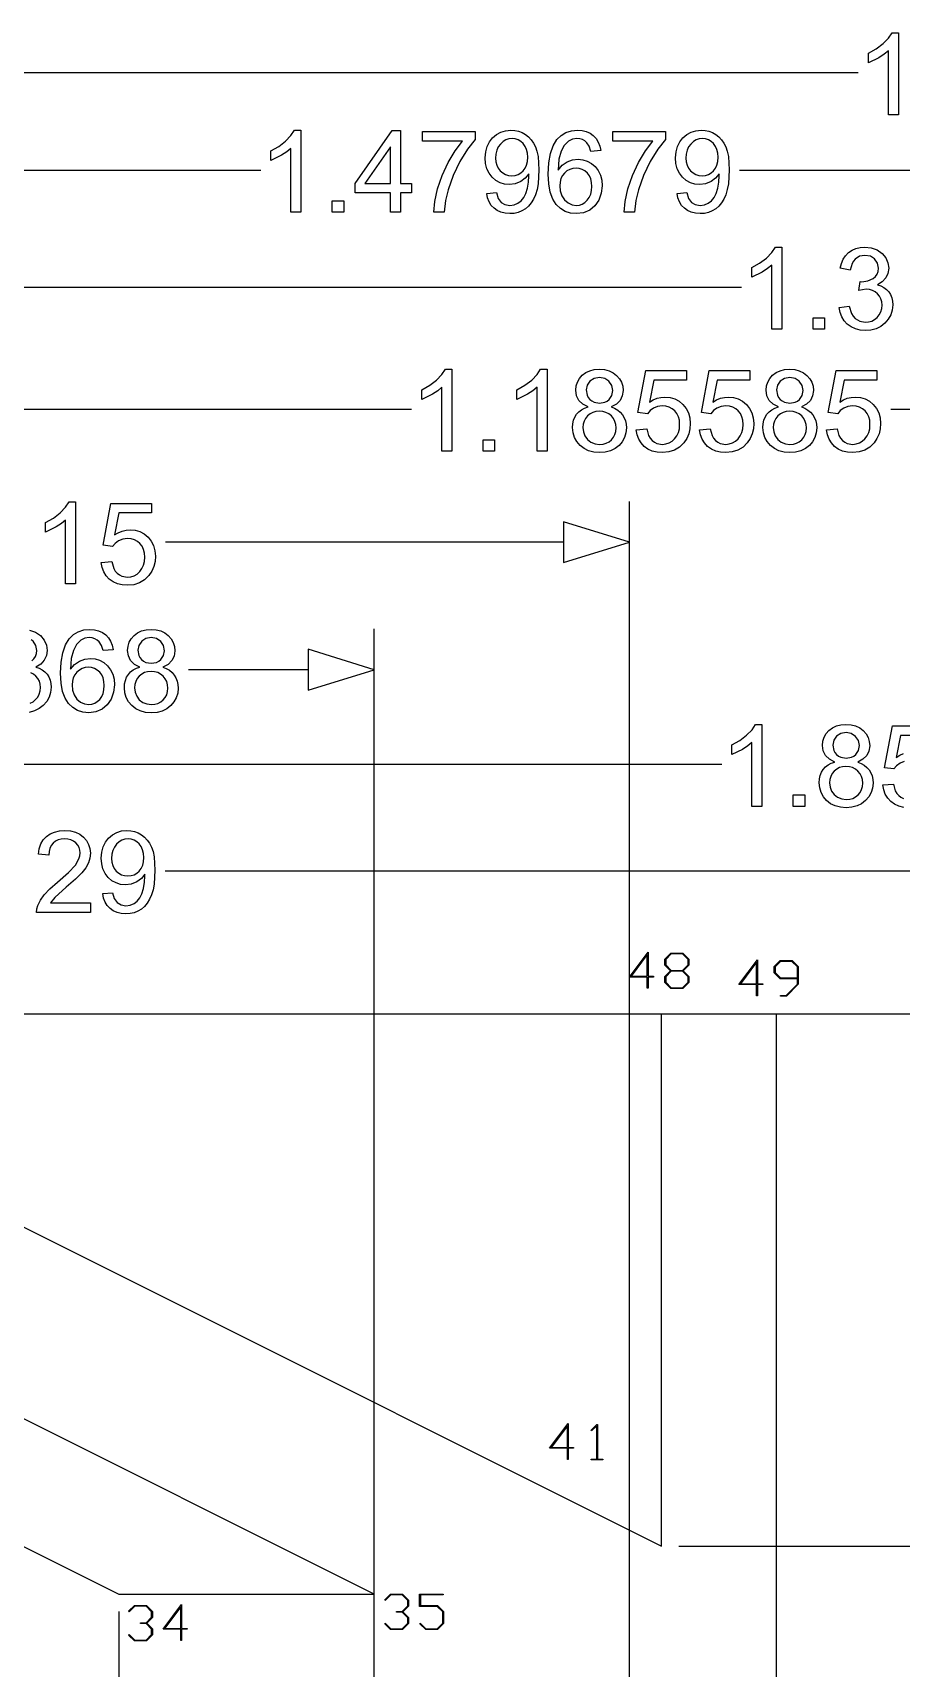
# Model space of a CAD drawing. Extents: x -0.57 to 3.06, y 0.01 to 2.07.
# Drawn here: x 0.971 to 1.471, y 1.124 to 2.065 of the extents above; entities that cross this region are included whole.
import ezdxf

# ---------------------------------------------------------------- set-up
doc = ezdxf.new("R2010")
doc.units = 0
doc.header["$MEASUREMENT"] = 0
doc.layers.add('DIMENSIONS', color=7, linetype='CONTINUOUS')
doc.layers.add('LAYER_1', color=7, linetype='CONTINUOUS')

msp = doc.modelspace()

# ---------------------------------------------------------------- linework, layer by layer
at = {"layer": 'DIMENSIONS'}
for points in [[(1.46917, 2.01768), (1.4634, 2.01768), (1.4634, 2.05445), (1.46099, 2.05246), (1.45793, 2.05048), (1.45186, 2.04749), (1.45186, 2.05307), (1.4564, 2.05559), (1.46032, 2.05859), (1.46342, 2.06178), (1.46545, 2.06487), (1.46917, 2.06487)], [(1.12524, 1.96155), (1.11947, 1.96155), (1.11947, 1.99832), (1.11706, 1.99633), (1.114, 1.99434), (1.10793, 1.99136), (1.10793, 1.99694), (1.11247, 1.99946), (1.11639, 2.00245), (1.11949, 2.00564), (1.12152, 2.00874), (1.12524, 2.00874)], [(1.17676, 1.96155), (1.17676, 1.9728), (1.15637, 1.9728), (1.15637, 1.97809), (1.17782, 2.00855), (1.18253, 2.00855), (1.18253, 1.97809), (1.18888, 1.97809), (1.18888, 1.9728), (1.18253, 1.9728), (1.18253, 1.96155)], [(1.19516, 2.00239), (1.19516, 2.00794), (1.22559, 2.00794), (1.22559, 2.00345), (1.22112, 1.99789), (1.21669, 1.99075), (1.21278, 1.98272), (1.20988, 1.97447), (1.20846, 1.96829), (1.20767, 1.96155), (1.20174, 1.96155), (1.20233, 1.96767), (1.20392, 1.97495), (1.20645, 1.98266), (1.2099, 1.99009), (1.21392, 1.99682), (1.21818, 2.00239)], [(1.23216, 1.97241), (1.23771, 1.97293), (1.23873, 1.96955), (1.2404, 1.96725), (1.24267, 1.96593), (1.2455, 1.96549), (1.24799, 1.96579), (1.25016, 1.96671), (1.25199, 1.96813), (1.25345, 1.96996), (1.25463, 1.97235), (1.2556, 1.97546), (1.25625, 1.97895), (1.25646, 1.98251), (1.25643, 1.98367), (1.25438, 1.98117), (1.2517, 1.97919), (1.24858, 1.97791), (1.24521, 1.97748), (1.2424, 1.97774), (1.23982, 1.97854), (1.23747, 1.97986), (1.23534, 1.98171), (1.23357, 1.984), (1.23231, 1.98662), (1.23155, 1.98957), (1.2313, 1.99287), (1.23156, 1.99627), (1.23235, 1.99932), (1.23367, 2.00202), (1.23551, 2.00438), (1.23775, 2.00629), (1.24026, 2.00765), (1.24303, 2.00847), (1.24608, 2.00874), (1.24832, 2.00858), (1.25046, 2.00812), (1.25251, 2.00735), (1.25446, 2.00627), (1.25624, 2.0049), (1.2578, 2.00328), (1.25913, 2.00138), (1.26023, 1.99923), (1.26109, 1.99669), (1.26171, 1.99364), (1.2622, 1.98601), (1.26171, 1.97792), (1.2611, 1.97456), (1.26025, 1.97166), (1.25915, 1.96915), (1.25781, 1.96696), (1.25624, 1.96509), (1.25443, 1.96353), (1.25241, 1.96231), (1.25023, 1.96144), (1.24788, 1.96092), (1.24537, 1.96074), (1.24274, 1.96094), (1.24036, 1.96151), (1.23823, 1.96247), (1.23636, 1.96381), (1.23479, 1.96549), (1.23356, 1.96749), (1.23269, 1.9698)], [(1.29776, 1.99704), (1.29202, 1.99659), (1.29109, 1.99952), (1.28984, 2.00152), (1.2886, 2.0026), (1.28722, 2.00338), (1.28571, 2.00384), (1.28407, 2.00399), (1.28148, 2.00361), (1.27923, 2.00245), (1.27679, 2.00001), (1.27493, 1.99665), (1.27374, 1.99203), (1.27329, 1.98578), (1.27561, 1.98855), (1.27839, 1.9905), (1.28148, 1.99165), (1.28471, 1.99203), (1.28749, 1.99177), (1.29005, 1.99097), (1.2924, 1.98964), (1.29453, 1.98779), (1.29631, 1.98551), (1.29758, 1.98292), (1.29834, 1.98002), (1.29859, 1.97681), (1.29811, 1.97254), (1.29668, 1.96858), (1.29442, 1.96523), (1.29144, 1.96276), (1.28788, 1.96125), (1.28387, 1.96074), (1.28043, 1.96108), (1.27733, 1.96207), (1.27455, 1.96373), (1.27211, 1.96605), (1.27012, 1.96913), (1.26869, 1.97307), (1.26784, 1.97788), (1.26756, 1.98354), (1.26787, 1.98989), (1.26881, 1.9953), (1.27039, 1.99979), (1.27259, 2.00335), (1.27498, 2.00571), (1.27774, 2.00739), (1.28089, 2.0084), (1.28442, 2.00874), (1.28707, 2.00854), (1.28946, 2.00796), (1.29161, 2.00699), (1.29351, 2.00563), (1.2951, 2.00392), (1.29634, 2.00192), (1.29723, 1.99963)], [(1.30471, 2.00239), (1.30471, 2.00794), (1.33514, 2.00794), (1.33514, 2.00345), (1.33067, 1.99789), (1.32624, 1.99075), (1.32233, 1.98272), (1.31943, 1.97447), (1.31801, 1.96829), (1.31722, 1.96155), (1.31129, 1.96155), (1.31188, 1.96767), (1.31347, 1.97495), (1.316, 1.98266), (1.31944, 1.99009), (1.32346, 1.99682), (1.32773, 2.00239)], [(1.34171, 1.97241), (1.34726, 1.97293), (1.34828, 1.96955), (1.34995, 1.96725), (1.35222, 1.96593), (1.35505, 1.96549), (1.35754, 1.96579), (1.35971, 1.96671), (1.36154, 1.96813), (1.363, 1.96996), (1.36418, 1.97235), (1.36515, 1.97546), (1.3658, 1.97895), (1.36601, 1.98251), (1.36598, 1.98367), (1.36393, 1.98117), (1.36125, 1.97919), (1.35813, 1.97791), (1.35476, 1.97748), (1.35195, 1.97774), (1.34937, 1.97854), (1.34702, 1.97986), (1.34488, 1.98171), (1.34312, 1.984), (1.34185, 1.98662), (1.3411, 1.98957), (1.34084, 1.99287), (1.34111, 1.99627), (1.3419, 1.99932), (1.34322, 2.00202), (1.34506, 2.00438), (1.3473, 2.00629), (1.34981, 2.00765), (1.35258, 2.00847), (1.35562, 2.00874), (1.35787, 2.00858), (1.36001, 2.00812), (1.36206, 2.00735), (1.36401, 2.00627), (1.36579, 2.0049), (1.36735, 2.00328), (1.36868, 2.00138), (1.36978, 1.99923), (1.37064, 1.99669), (1.37126, 1.99364), (1.37175, 1.98601), (1.37126, 1.97792), (1.37065, 1.97456), (1.36979, 1.97166), (1.3687, 1.96915), (1.36736, 1.96696), (1.36579, 1.96509), (1.36398, 1.96353), (1.36196, 1.96231), (1.35978, 1.96144), (1.35743, 1.96092), (1.35492, 1.96074), (1.35229, 1.96094), (1.34991, 1.96151), (1.34778, 1.96247), (1.34591, 1.96381), (1.34434, 1.96549), (1.34311, 1.96749), (1.34224, 1.9698)], [(1.17676, 1.97809), (1.17676, 1.99928), (1.16205, 1.97809)], [(1.25579, 1.99316), (1.25562, 1.99551), (1.25513, 1.99761), (1.2543, 1.99946), (1.25314, 2.00104), (1.25175, 2.00232), (1.25023, 2.00323), (1.24857, 2.00378), (1.24678, 2.00396), (1.24492, 2.00376), (1.24318, 2.00318), (1.24157, 2.00219), (1.24008, 2.00082), (1.23883, 1.99913), (1.23794, 1.99721), (1.2374, 1.99506), (1.23723, 1.99268), (1.2374, 1.99054), (1.2379, 1.98861), (1.23875, 1.98689), (1.23994, 1.98538), (1.24137, 1.98415), (1.24296, 1.98328), (1.24471, 1.98275), (1.24662, 1.98258), (1.24853, 1.98275), (1.25027, 1.98328), (1.25183, 1.98415), (1.25321, 1.98538), (1.25434, 1.98692), (1.25514, 1.98873), (1.25563, 1.99081)], [(1.36534, 1.99316), (1.36517, 1.99551), (1.36468, 1.99761), (1.36385, 1.99946), (1.36269, 2.00104), (1.3613, 2.00232), (1.35978, 2.00323), (1.35812, 2.00378), (1.35633, 2.00396), (1.35447, 2.00376), (1.35273, 2.00318), (1.35112, 2.00219), (1.34963, 2.00082), (1.34838, 1.99913), (1.34749, 1.99721), (1.34695, 1.99506), (1.34678, 1.99268), (1.34695, 1.99054), (1.34745, 1.98861), (1.3483, 1.98689), (1.34948, 1.98538), (1.35092, 1.98415), (1.35251, 1.98328), (1.35426, 1.98275), (1.35617, 1.98258), (1.35808, 1.98275), (1.35982, 1.98328), (1.36138, 1.98415), (1.36276, 1.98538), (1.36389, 1.98692), (1.36469, 1.98873), (1.36518, 1.99081)], [(1.27419, 1.97677), (1.27451, 1.97386), (1.27546, 1.97107), (1.27698, 1.96867), (1.279, 1.96692), (1.28133, 1.96585), (1.28378, 1.96549), (1.28554, 1.96567), (1.28718, 1.96623), (1.28868, 1.96715), (1.29006, 1.96844), (1.29121, 1.97005), (1.29203, 1.97192), (1.29253, 1.97405), (1.29269, 1.97645), (1.29253, 1.97876), (1.29204, 1.98081), (1.29123, 1.9826), (1.29009, 1.98413), (1.28871, 1.98536), (1.28716, 1.98624), (1.28544, 1.98676), (1.28355, 1.98694), (1.28167, 1.98676), (1.27994, 1.98624), (1.27835, 1.98536), (1.27692, 1.98413), (1.27572, 1.98262), (1.27487, 1.98089), (1.27436, 1.97894)], [(1.14326, 1.96155), (1.14326, 1.96812), (1.14983, 1.96812), (1.14983, 1.96155)], [(1.40199, 1.8943), (1.39622, 1.8943), (1.39622, 1.93108), (1.39381, 1.92909), (1.39076, 1.9271), (1.38468, 1.92412), (1.38468, 1.9297), (1.38922, 1.93221), (1.39315, 1.93521), (1.39624, 1.9384), (1.39828, 1.94149), (1.40199, 1.94149)], [(1.43505, 1.90671), (1.44082, 1.90748), (1.44216, 1.90326), (1.44309, 1.90166), (1.4442, 1.90041), (1.44685, 1.89879), (1.45002, 1.89825), (1.45198, 1.89842), (1.45378, 1.89895), (1.45542, 1.89983), (1.4569, 1.90107), (1.45812, 1.90256), (1.459, 1.90422), (1.45953, 1.90606), (1.4597, 1.90806), (1.45954, 1.90996), (1.45905, 1.91168), (1.45824, 1.91323), (1.45711, 1.91461), (1.45572, 1.91574), (1.45416, 1.91655), (1.45242, 1.91703), (1.4505, 1.91719), (1.44643, 1.91655), (1.44707, 1.92162), (1.448, 1.92155), (1.4515, 1.92203), (1.45464, 1.92348), (1.45593, 1.92457), (1.45685, 1.92592), (1.4574, 1.92753), (1.45759, 1.92941), (1.45705, 1.93231), (1.45544, 1.93467), (1.45429, 1.93558), (1.45298, 1.93623), (1.44989, 1.93675), (1.44681, 1.93622), (1.44428, 1.93463), (1.44326, 1.93344), (1.44244, 1.93199), (1.4414, 1.92829), (1.43563, 1.92931), (1.43632, 1.93205), (1.43736, 1.93446), (1.43873, 1.93655), (1.44043, 1.9383), (1.44242, 1.9397), (1.44464, 1.9407), (1.44709, 1.9413), (1.44976, 1.94149), (1.45346, 1.94108), (1.45685, 1.93984), (1.45971, 1.93789), (1.4618, 1.93534), (1.46309, 1.9324), (1.46352, 1.92928), (1.46311, 1.92637), (1.46188, 1.92373), (1.45985, 1.92149), (1.45704, 1.91976), (1.45901, 1.91915), (1.46074, 1.91828), (1.46225, 1.91715), (1.46352, 1.91577), (1.46453, 1.91416), (1.46525, 1.91236), (1.46568, 1.91037), (1.46583, 1.90818), (1.46555, 1.90522), (1.4647, 1.9025), (1.4633, 1.90001), (1.46134, 1.89775), (1.45894, 1.89588), (1.45626, 1.89454), (1.45327, 1.89374), (1.44999, 1.89347), (1.44703, 1.8937), (1.44433, 1.89439), (1.44189, 1.89554), (1.43971, 1.89716), (1.43789, 1.89914), (1.4365, 1.90139), (1.43556, 1.90391)], [(1.42001, 1.8943), (1.42001, 1.90087), (1.42658, 1.90087), (1.42658, 1.8943)], [(1.21212, 1.82404), (1.20635, 1.82404), (1.20635, 1.86081), (1.20394, 1.85882), (1.20088, 1.85683), (1.19481, 1.85385), (1.19481, 1.85943), (1.19934, 1.86195), (1.20327, 1.86494), (1.20637, 1.86813), (1.2084, 1.87123), (1.21212, 1.87123)], [(1.26688, 1.82404), (1.26111, 1.82404), (1.26111, 1.86081), (1.2587, 1.85882), (1.25564, 1.85683), (1.24957, 1.85385), (1.24957, 1.85943), (1.2541, 1.86195), (1.25803, 1.86494), (1.26112, 1.86813), (1.26316, 1.87123), (1.26688, 1.87123)], [(1.29054, 1.84952), (1.28741, 1.85112), (1.28522, 1.85327), (1.28392, 1.85595), (1.28349, 1.85911), (1.28372, 1.86157), (1.28441, 1.86383), (1.28556, 1.86588), (1.28717, 1.86773), (1.28917, 1.86926), (1.29147, 1.87035), (1.29407, 1.87101), (1.29698, 1.87123), (1.29991, 1.871), (1.30254, 1.87033), (1.30486, 1.86922), (1.30689, 1.86765), (1.30853, 1.86577), (1.3097, 1.86369), (1.31041, 1.86142), (1.31064, 1.85895), (1.31021, 1.85589), (1.30893, 1.85326), (1.30677, 1.85111), (1.30372, 1.84952), (1.30575, 1.84871), (1.30753, 1.84768), (1.30904, 1.84643), (1.3103, 1.84497), (1.31129, 1.84332), (1.312, 1.84152), (1.31242, 1.83957), (1.31256, 1.83747), (1.3123, 1.83458), (1.3115, 1.83192), (1.31017, 1.82951), (1.3083, 1.82734), (1.306, 1.82554), (1.30336, 1.82426), (1.30039, 1.82349), (1.29708, 1.82323), (1.29377, 1.82349), (1.2908, 1.82426), (1.28816, 1.82555), (1.28586, 1.82735), (1.28399, 1.82954), (1.28266, 1.83198), (1.28186, 1.83468), (1.28159, 1.83763), (1.28174, 1.83983), (1.28218, 1.84184), (1.2829, 1.84367), (1.28392, 1.84531), (1.2852, 1.84673), (1.28674, 1.84791), (1.28851, 1.84884)], [(1.28938, 1.8593), (1.28992, 1.85627), (1.29059, 1.85499), (1.29153, 1.85385), (1.29269, 1.85293), (1.294, 1.85226), (1.29711, 1.85174), (1.30014, 1.85226), (1.30144, 1.85292), (1.30258, 1.85384), (1.30418, 1.85617), (1.30471, 1.85898), (1.30416, 1.8619), (1.30251, 1.86432), (1.30005, 1.86594), (1.29705, 1.86648), (1.29403, 1.86595), (1.29156, 1.86437), (1.28993, 1.86204)], [(1.31817, 1.83635), (1.32423, 1.83686), (1.32535, 1.83298), (1.32624, 1.83146), (1.32736, 1.83021), (1.32865, 1.82923), (1.33006, 1.82854), (1.33327, 1.82798), (1.33528, 1.82818), (1.33712, 1.82876), (1.33881, 1.82975), (1.34033, 1.83112), (1.34159, 1.83282), (1.34249, 1.83478), (1.34303, 1.83699), (1.34321, 1.83946), (1.34304, 1.8418), (1.34252, 1.84387), (1.34165, 1.84569), (1.34044, 1.84725), (1.33895, 1.8485), (1.33724, 1.84939), (1.33532, 1.84992), (1.33318, 1.8501), (1.33053, 1.84978), (1.32815, 1.84883), (1.32614, 1.84738), (1.32462, 1.84555), (1.3192, 1.84625), (1.32375, 1.87039), (1.34712, 1.87039), (1.34712, 1.86488), (1.32837, 1.86488), (1.32584, 1.85225), (1.32798, 1.85354), (1.33017, 1.85446), (1.33242, 1.85501), (1.33472, 1.8552), (1.33768, 1.85493), (1.34039, 1.85413), (1.34287, 1.8528), (1.34511, 1.85093), (1.34696, 1.84865), (1.34828, 1.84606), (1.34907, 1.84317), (1.34934, 1.83997), (1.3491, 1.83689), (1.34841, 1.83402), (1.34725, 1.83137), (1.34562, 1.82894), (1.34315, 1.82644), (1.34027, 1.82466), (1.33698, 1.82359), (1.33327, 1.82323), (1.33022, 1.82346), (1.32745, 1.82413), (1.32498, 1.82525), (1.32281, 1.82683), (1.321, 1.82877), (1.31962, 1.831), (1.31868, 1.83353)], [(1.35469, 1.83635), (1.36075, 1.83686), (1.36187, 1.83298), (1.36276, 1.83146), (1.36388, 1.83021), (1.36517, 1.82923), (1.36658, 1.82854), (1.36979, 1.82798), (1.3718, 1.82818), (1.37364, 1.82876), (1.37532, 1.82975), (1.37684, 1.83112), (1.37811, 1.83282), (1.37901, 1.83478), (1.37955, 1.83699), (1.37973, 1.83946), (1.37956, 1.8418), (1.37904, 1.84387), (1.37817, 1.84569), (1.37696, 1.84725), (1.37546, 1.8485), (1.37375, 1.84939), (1.37183, 1.84992), (1.3697, 1.8501), (1.36704, 1.84978), (1.36466, 1.84883), (1.36266, 1.84738), (1.36114, 1.84555), (1.35572, 1.84625), (1.36027, 1.87039), (1.38364, 1.87039), (1.38364, 1.86488), (1.36489, 1.86488), (1.36235, 1.85225), (1.3645, 1.85354), (1.36669, 1.85446), (1.36894, 1.85501), (1.37123, 1.8552), (1.37419, 1.85493), (1.37691, 1.85413), (1.37939, 1.8528), (1.38162, 1.85093), (1.38347, 1.84865), (1.3848, 1.84606), (1.38559, 1.84317), (1.38585, 1.83997), (1.38562, 1.83689), (1.38492, 1.83402), (1.38376, 1.83137), (1.38213, 1.82894), (1.37967, 1.82644), (1.37679, 1.82466), (1.3735, 1.82359), (1.36979, 1.82323), (1.36673, 1.82346), (1.36397, 1.82413), (1.3615, 1.82525), (1.35932, 1.82683), (1.35751, 1.82877), (1.35614, 1.831), (1.3552, 1.83353)], [(1.40009, 1.84952), (1.39696, 1.85112), (1.39477, 1.85327), (1.39347, 1.85595), (1.39303, 1.85911), (1.39327, 1.86157), (1.39396, 1.86383), (1.39511, 1.86588), (1.39672, 1.86773), (1.39872, 1.86926), (1.40102, 1.87035), (1.40362, 1.87101), (1.40653, 1.87123), (1.40946, 1.871), (1.41209, 1.87033), (1.41441, 1.86922), (1.41644, 1.86765), (1.41808, 1.86577), (1.41925, 1.86369), (1.41996, 1.86142), (1.42019, 1.85895), (1.41976, 1.85589), (1.41847, 1.85326), (1.41631, 1.85111), (1.41326, 1.84952), (1.4153, 1.84871), (1.41708, 1.84768), (1.41859, 1.84643), (1.41985, 1.84497), (1.42084, 1.84332), (1.42155, 1.84152), (1.42197, 1.83957), (1.42211, 1.83747), (1.42185, 1.83458), (1.42105, 1.83192), (1.41971, 1.82951), (1.41785, 1.82734), (1.41555, 1.82554), (1.41291, 1.82426), (1.40994, 1.82349), (1.40663, 1.82323), (1.40332, 1.82349), (1.40034, 1.82426), (1.39771, 1.82555), (1.39541, 1.82735), (1.39354, 1.82954), (1.39221, 1.83198), (1.39141, 1.83468), (1.39114, 1.83763), (1.39129, 1.83983), (1.39172, 1.84184), (1.39245, 1.84367), (1.39347, 1.84531), (1.39475, 1.84673), (1.39628, 1.84791), (1.39806, 1.84884)], [(1.39893, 1.8593), (1.39947, 1.85627), (1.40014, 1.85499), (1.40108, 1.85385), (1.40224, 1.85293), (1.40355, 1.85226), (1.40666, 1.85174), (1.40969, 1.85226), (1.41099, 1.85292), (1.41213, 1.85384), (1.41373, 1.85617), (1.41426, 1.85898), (1.41371, 1.8619), (1.41206, 1.86432), (1.4096, 1.86594), (1.4066, 1.86648), (1.40357, 1.86595), (1.40111, 1.86437), (1.39948, 1.86204)], [(1.42772, 1.83635), (1.43378, 1.83686), (1.4349, 1.83298), (1.43579, 1.83146), (1.43691, 1.83021), (1.4382, 1.82923), (1.43961, 1.82854), (1.44282, 1.82798), (1.44483, 1.82818), (1.44667, 1.82876), (1.44835, 1.82975), (1.44988, 1.83112), (1.45114, 1.83282), (1.45204, 1.83478), (1.45258, 1.83699), (1.45276, 1.83946), (1.45259, 1.8418), (1.45207, 1.84387), (1.4512, 1.84569), (1.44999, 1.84725), (1.4485, 1.8485), (1.44679, 1.84939), (1.44486, 1.84992), (1.44273, 1.8501), (1.44007, 1.84978), (1.43769, 1.84883), (1.43569, 1.84738), (1.43417, 1.84555), (1.42875, 1.84625), (1.4333, 1.87039), (1.45667, 1.87039), (1.45667, 1.86488), (1.43792, 1.86488), (1.43539, 1.85225), (1.43753, 1.85354), (1.43972, 1.85446), (1.44197, 1.85501), (1.44427, 1.8552), (1.44722, 1.85493), (1.44994, 1.85413), (1.45242, 1.8528), (1.45465, 1.85093), (1.45651, 1.84865), (1.45783, 1.84606), (1.45862, 1.84317), (1.45889, 1.83997), (1.45865, 1.83689), (1.45796, 1.83402), (1.45679, 1.83137), (1.45517, 1.82894), (1.4527, 1.82644), (1.44982, 1.82466), (1.44653, 1.82359), (1.44282, 1.82323), (1.43977, 1.82346), (1.437, 1.82413), (1.43453, 1.82525), (1.43236, 1.82683), (1.43055, 1.82877), (1.42917, 1.831), (1.42823, 1.83353)], [(1.28753, 1.8376), (1.28782, 1.83517), (1.2887, 1.83282), (1.29015, 1.83077), (1.29217, 1.82925), (1.29457, 1.8283), (1.29714, 1.82798), (1.29912, 1.82815), (1.30092, 1.82864), (1.30254, 1.82948), (1.30397, 1.83064), (1.30515, 1.83206), (1.30599, 1.83366), (1.3065, 1.83544), (1.30667, 1.8374), (1.30649, 1.8394), (1.30597, 1.84121), (1.30511, 1.84285), (1.30389, 1.8443), (1.30242, 1.84549), (1.30077, 1.84634), (1.29895, 1.84685), (1.29695, 1.84702), (1.295, 1.84685), (1.29323, 1.84635), (1.29163, 1.84551), (1.2902, 1.84433), (1.28903, 1.8429), (1.28819, 1.8413), (1.28769, 1.83953)], [(1.39707, 1.8376), (1.39737, 1.83517), (1.39824, 1.83282), (1.3997, 1.83077), (1.40172, 1.82925), (1.40412, 1.8283), (1.40669, 1.82798), (1.40867, 1.82815), (1.41047, 1.82864), (1.41208, 1.82948), (1.41352, 1.83064), (1.4147, 1.83206), (1.41554, 1.83366), (1.41605, 1.83544), (1.41621, 1.8374), (1.41604, 1.8394), (1.41552, 1.84121), (1.41465, 1.84285), (1.41344, 1.8443), (1.41197, 1.84549), (1.41032, 1.84634), (1.4085, 1.84685), (1.4065, 1.84702), (1.40455, 1.84685), (1.40278, 1.84635), (1.40118, 1.84551), (1.39975, 1.84433), (1.39858, 1.8429), (1.39774, 1.8413), (1.39724, 1.83953)], [(1.23014, 1.82404), (1.23014, 1.83061), (1.23671, 1.83061), (1.23671, 1.82404)], [(0.99552, 1.74764), (0.98975, 1.74764), (0.98975, 1.78441), (0.98734, 1.78243), (0.98428, 1.78044), (0.9782, 1.77746), (0.9782, 1.78304), (0.98274, 1.78555), (0.98667, 1.78855), (0.98976, 1.79174), (0.9918, 1.79483), (0.99552, 1.79483)], [(1.0103, 1.75995), (1.01636, 1.76047), (1.01747, 1.75659), (1.01837, 1.75506), (1.01948, 1.75381), (1.02077, 1.75284), (1.02219, 1.75214), (1.0254, 1.75159), (1.0274, 1.75178), (1.02924, 1.75237), (1.03093, 1.75335), (1.03245, 1.75473), (1.03371, 1.75643), (1.03461, 1.75838), (1.03516, 1.76059), (1.03534, 1.76306), (1.03516, 1.7654), (1.03464, 1.76748), (1.03378, 1.7693), (1.03256, 1.77085), (1.03107, 1.7721), (1.02936, 1.77299), (1.02744, 1.77353), (1.0253, 1.77371), (1.02265, 1.77339), (1.02027, 1.77244), (1.01826, 1.77099), (1.01674, 1.76915), (1.01132, 1.76986), (1.01587, 1.794), (1.03925, 1.794), (1.03925, 1.78849), (1.02049, 1.78849), (1.01796, 1.77585), (1.0201, 1.77714), (1.02229, 1.77807), (1.02454, 1.77862), (1.02684, 1.7788), (1.0298, 1.77854), (1.03251, 1.77774), (1.03499, 1.77641), (1.03723, 1.77454), (1.03908, 1.77226), (1.0404, 1.76967), (1.04119, 1.76677), (1.04146, 1.76358), (1.04123, 1.76049), (1.04053, 1.75763), (1.03937, 1.75498), (1.03774, 1.75255), (1.03527, 1.75005), (1.03239, 1.74827), (1.0291, 1.7472), (1.0254, 1.74684), (1.02234, 1.74706), (1.01957, 1.74774), (1.0171, 1.74886), (1.01493, 1.75043), (1.01312, 1.75237), (1.01174, 1.75461), (1.0108, 1.75713)], [(1.01708, 1.70978), (1.01134, 1.70933), (1.01041, 1.71226), (1.00916, 1.71427), (1.00792, 1.71535), (1.00654, 1.71612), (1.00503, 1.71658), (1.00339, 1.71673), (1.0008, 1.71635), (0.99854, 1.7152), (0.99611, 1.71275), (0.99425, 1.70939), (0.99305, 1.70477), (0.99261, 1.69852), (0.99493, 1.70129), (0.99771, 1.70324), (1.0008, 1.70439), (1.00403, 1.70478), (1.00681, 1.70451), (1.00937, 1.70371), (1.01172, 1.70239), (1.01385, 1.70053), (1.01563, 1.69825), (1.01689, 1.69566), (1.01766, 1.69276), (1.01791, 1.68955), (1.01743, 1.68528), (1.016, 1.68132), (1.01374, 1.67797), (1.01076, 1.67551), (1.0072, 1.67399), (1.00319, 1.67349), (0.99975, 1.67382), (0.99665, 1.67481), (0.99387, 1.67647), (0.99143, 1.67879), (0.98944, 1.68187), (0.98801, 1.68582), (0.98716, 1.69062), (0.98687, 1.69628), (0.98719, 1.70263), (0.98813, 1.70805), (0.98971, 1.71253), (0.99191, 1.71609), (0.99429, 1.71845), (0.99706, 1.72013), (1.00021, 1.72114), (1.00374, 1.72148), (1.00639, 1.72129), (1.00878, 1.7207), (1.01093, 1.71973), (1.01283, 1.71837), (1.01442, 1.71667), (1.01566, 1.71467), (1.01655, 1.71237)], [(1.03253, 1.69978), (1.0294, 1.70137), (1.02721, 1.70353), (1.02591, 1.7062), (1.02547, 1.70936), (1.02571, 1.71182), (1.0264, 1.71408), (1.02755, 1.71614), (1.02916, 1.71799), (1.03116, 1.71951), (1.03346, 1.72061), (1.03606, 1.72126), (1.03897, 1.72148), (1.0419, 1.72126), (1.04453, 1.72059), (1.04685, 1.71947), (1.04888, 1.71791), (1.05052, 1.71602), (1.05169, 1.71394), (1.0524, 1.71167), (1.05263, 1.7092), (1.0522, 1.70614), (1.05091, 1.70351), (1.04875, 1.70137), (1.0457, 1.69978), (1.04774, 1.69896), (1.04952, 1.69793), (1.05103, 1.69669), (1.05229, 1.69522), (1.05328, 1.69358), (1.05399, 1.69178), (1.05441, 1.68982), (1.05455, 1.68772), (1.05429, 1.68483), (1.05349, 1.68217), (1.05215, 1.67976), (1.05029, 1.67759), (1.04799, 1.67579), (1.04535, 1.67451), (1.04238, 1.67374), (1.03907, 1.67349), (1.03576, 1.67374), (1.03278, 1.67452), (1.03015, 1.6758), (1.02785, 1.67761), (1.02598, 1.67979), (1.02465, 1.68223), (1.02385, 1.68493), (1.02358, 1.68788), (1.02373, 1.69008), (1.02416, 1.69209), (1.02489, 1.69392), (1.02591, 1.69556), (1.02719, 1.69698), (1.02873, 1.69816), (1.0305, 1.69909)], [(1.03137, 1.70955), (1.03191, 1.70652), (1.03258, 1.70524), (1.03352, 1.7041), (1.03468, 1.70318), (1.03599, 1.70252), (1.0391, 1.70199), (1.04213, 1.70251), (1.04343, 1.70317), (1.04457, 1.70409), (1.04617, 1.70642), (1.0467, 1.70923), (1.04615, 1.71215), (1.0445, 1.71457), (1.04204, 1.71619), (1.03904, 1.71673), (1.03601, 1.71621), (1.03355, 1.71462), (1.03192, 1.71229)], [(0.99351, 1.68952), (0.99383, 1.6866), (0.99478, 1.68381), (0.9963, 1.68141), (0.99832, 1.67966), (1.00065, 1.67859), (1.0031, 1.67823), (1.00486, 1.67842), (1.0065, 1.67897), (1.008, 1.67989), (1.00938, 1.68118), (1.01053, 1.68279), (1.01135, 1.68466), (1.01185, 1.68679), (1.01201, 1.6892), (1.01185, 1.6915), (1.01136, 1.69355), (1.01055, 1.69534), (1.00941, 1.69687), (1.00803, 1.6981), (1.00648, 1.69898), (1.00476, 1.6995), (1.00287, 1.69968), (1.00099, 1.6995), (0.99926, 1.69898), (0.99767, 1.6981), (0.99624, 1.69687), (0.99504, 1.69536), (0.99419, 1.69363), (0.99368, 1.69168)], [(1.02951, 1.68785), (1.02981, 1.68542), (1.03068, 1.68307), (1.03214, 1.68102), (1.03416, 1.6795), (1.03656, 1.67855), (1.03913, 1.67823), (1.04111, 1.6784), (1.04291, 1.6789), (1.04452, 1.67973), (1.04596, 1.68089), (1.04714, 1.68231), (1.04798, 1.68391), (1.04849, 1.68569), (1.04865, 1.68766), (1.04848, 1.68965), (1.04796, 1.69146), (1.04709, 1.6931), (1.04588, 1.69455), (1.04441, 1.69574), (1.04276, 1.69659), (1.04094, 1.6971), (1.03894, 1.69727), (1.03699, 1.69711), (1.03522, 1.6966), (1.03362, 1.69576), (1.03219, 1.69458), (1.03102, 1.69315), (1.03018, 1.69155), (1.02968, 1.68978)], [(1.3906, 1.61964), (1.38483, 1.61964), (1.38483, 1.65641), (1.38242, 1.65442), (1.37936, 1.65244), (1.37329, 1.64945), (1.37329, 1.65503), (1.37782, 1.65755), (1.38175, 1.66055), (1.38485, 1.66374), (1.38688, 1.66683), (1.3906, 1.66683)], [(1.4325, 1.64513), (1.42938, 1.64672), (1.42718, 1.64888), (1.42588, 1.65155), (1.42545, 1.65471), (1.42568, 1.65717), (1.42637, 1.65943), (1.42752, 1.66149), (1.42914, 1.66334), (1.43113, 1.66486), (1.43343, 1.66596), (1.43604, 1.66661), (1.43895, 1.66683), (1.44187, 1.66661), (1.4445, 1.66594), (1.44683, 1.66482), (1.44885, 1.66326), (1.45049, 1.66137), (1.45167, 1.65929), (1.45237, 1.65702), (1.4526, 1.65455), (1.45218, 1.65149), (1.45089, 1.64886), (1.44873, 1.64672), (1.44568, 1.64513), (1.44771, 1.64431), (1.44949, 1.64328), (1.45101, 1.64204), (1.45227, 1.64057), (1.45326, 1.63893), (1.45396, 1.63713), (1.45439, 1.63518), (1.45453, 1.63307), (1.45426, 1.63018), (1.45346, 1.62752), (1.45213, 1.62511), (1.45026, 1.62294), (1.44796, 1.62114), (1.44533, 1.61986), (1.44235, 1.61909), (1.43904, 1.61884), (1.43573, 1.61909), (1.43276, 1.61987), (1.43012, 1.62115), (1.42782, 1.62296), (1.42596, 1.62514), (1.42462, 1.62758), (1.42382, 1.63028), (1.42356, 1.63323), (1.4237, 1.63543), (1.42414, 1.63744), (1.42487, 1.63927), (1.42588, 1.64091), (1.42717, 1.64233), (1.4287, 1.64351), (1.43048, 1.64444)], [(1.43135, 1.6549), (1.43189, 1.65187), (1.43256, 1.65059), (1.4335, 1.64945), (1.43465, 1.64853), (1.43597, 1.64787), (1.43908, 1.64734), (1.44211, 1.64786), (1.4434, 1.64852), (1.44454, 1.64944), (1.44614, 1.65177), (1.44667, 1.65458), (1.44612, 1.6575), (1.44448, 1.65992), (1.44201, 1.66154), (1.43901, 1.66209), (1.43599, 1.66156), (1.43353, 1.65997), (1.43189, 1.65765)], [(1.42949, 1.6332), (1.42978, 1.63077), (1.43066, 1.62842), (1.43211, 1.62637), (1.43414, 1.62485), (1.43653, 1.6239), (1.43911, 1.62358), (1.44108, 1.62375), (1.44288, 1.62425), (1.4445, 1.62508), (1.44594, 1.62624), (1.44711, 1.62766), (1.44796, 1.62926), (1.44846, 1.63105), (1.44863, 1.63301), (1.44846, 1.635), (1.44794, 1.63681), (1.44707, 1.63845), (1.44586, 1.6399), (1.44438, 1.64109), (1.44273, 1.64194), (1.44091, 1.64245), (1.43891, 1.64263), (1.43697, 1.64246), (1.43519, 1.64195), (1.43359, 1.64111), (1.43217, 1.63993), (1.43099, 1.6385), (1.43016, 1.6369), (1.42966, 1.63514)], [(1.40862, 1.61964), (1.40862, 1.62621), (1.41519, 1.62621), (1.41519, 1.61964)], [(1.00409, 1.56409), (1.00409, 1.55854), (0.97303, 1.55854), (0.97316, 1.56058), (0.9737, 1.56255), (0.97524, 1.5657), (0.9775, 1.5688), (0.98069, 1.57212), (0.98505, 1.57592), (0.99147, 1.58155), (0.99541, 1.58587), (0.99743, 1.58944), (0.99793, 1.59115), (0.9981, 1.59281), (0.99795, 1.59446), (0.99749, 1.59597), (0.99672, 1.59735), (0.99565, 1.5986), (0.99433, 1.59963), (0.99282, 1.60037), (0.99113, 1.60081), (0.98925, 1.60095), (0.98727, 1.6008), (0.9855, 1.60033), (0.98394, 1.59955), (0.98258, 1.59845), (0.98149, 1.59708), (0.9807, 1.59547), (0.98022, 1.59362), (0.98005, 1.59153), (0.97412, 1.59214), (0.97463, 1.59526), (0.97557, 1.59798), (0.97693, 1.60032), (0.9787, 1.60225), (0.98086, 1.60377), (0.98336, 1.60486), (0.9862, 1.60551), (0.98938, 1.60573), (0.99258, 1.6055), (0.99544, 1.60479), (0.99794, 1.60362), (1.00009, 1.60198), (1.00181, 1.59999), (1.00304, 1.59778), (1.00378, 1.59534), (1.00403, 1.59268), (1.00374, 1.58989), (1.00288, 1.58714), (1.00134, 1.58434), (0.99904, 1.5814), (0.99548, 1.57782), (0.99015, 1.57313), (0.98348, 1.56721), (0.98104, 1.56409)], [(1.01115, 1.56941), (1.01669, 1.56992), (1.01772, 1.56655), (1.01939, 1.56425), (1.02166, 1.56292), (1.02448, 1.56248), (1.02698, 1.56279), (1.02915, 1.5637), (1.03097, 1.56512), (1.03244, 1.56695), (1.03361, 1.56935), (1.03458, 1.57245), (1.03523, 1.57595), (1.03545, 1.57951), (1.03542, 1.58066), (1.03337, 1.57816), (1.03069, 1.57619), (1.02757, 1.5749), (1.0242, 1.57447), (1.02139, 1.57474), (1.01881, 1.57553), (1.01645, 1.57685), (1.01432, 1.5787), (1.01255, 1.58099), (1.01129, 1.58361), (1.01053, 1.58657), (1.01028, 1.58986), (1.01055, 1.59326), (1.01134, 1.59631), (1.01265, 1.59902), (1.0145, 1.60137), (1.01674, 1.60328), (1.01925, 1.60464), (1.02202, 1.60546), (1.02506, 1.60573), (1.0273, 1.60558), (1.02945, 1.60511), (1.0315, 1.60434), (1.03345, 1.60326), (1.03523, 1.6019), (1.03679, 1.60027), (1.03812, 1.59838), (1.03922, 1.59623), (1.04008, 1.59369), (1.04069, 1.59063), (1.04119, 1.583), (1.0407, 1.57491), (1.04009, 1.57155), (1.03923, 1.56865), (1.03814, 1.56614), (1.0368, 1.56395), (1.03523, 1.56208), (1.03341, 1.56053), (1.0314, 1.55931), (1.02922, 1.55843), (1.02687, 1.55791), (1.02436, 1.55774), (1.02173, 1.55793), (1.01935, 1.5585), (1.01722, 1.55946), (1.01535, 1.5608), (1.01377, 1.56249), (1.01255, 1.56448), (1.01167, 1.56679)], [(1.03478, 1.59015), (1.03461, 1.59251), (1.03411, 1.59461), (1.03329, 1.59645), (1.03213, 1.59804), (1.03074, 1.59931), (1.02922, 1.60022), (1.02756, 1.60077), (1.02577, 1.60095), (1.02391, 1.60076), (1.02217, 1.60017), (1.02056, 1.59919), (1.01907, 1.59781), (1.01782, 1.59613), (1.01693, 1.59421), (1.01639, 1.59205), (1.01621, 1.58967), (1.01638, 1.58753), (1.01689, 1.5856), (1.01774, 1.58388), (1.01892, 1.58238), (1.02036, 1.58115), (1.02195, 1.58027), (1.0237, 1.57975), (1.02561, 1.57957), (1.02752, 1.57975), (1.02926, 1.58027), (1.03082, 1.58115), (1.03219, 1.58238), (1.03332, 1.58391), (1.03413, 1.58572), (1.03461, 1.5878)]]:
    msp.add_lwpolyline(points, close=True, dxfattribs=at)
for points in [[(1.44598, 2.04169), (0.53802, 2.04169)], [(1.10205, 1.98554), (0.53802, 1.98554)], [(1.94166, 1.98554), (1.37763, 1.98554)], [(1.37881, 1.91832), (0.53802, 1.91832)], [(1.18893, 1.84803), (0.53802, 1.84803)], [(1.64756, 1.84803), (1.46476, 1.84803)], [(1.31442, 0.84368), (1.31442, 1.79514)], [(1.31442, 1.77164), (1.27639, 1.78339)], [(1.27639, 1.78339), (1.27639, 1.75989)], [(1.27639, 1.77164), (1.04733, 1.77164)], [(1.27639, 1.75989), (1.31442, 1.77164)], [(0.96906, 1.72107), (0.97245, 1.71983), (0.97531, 1.71788), (0.9774, 1.71532), (0.97869, 1.71238), (0.97912, 1.70926), (0.97871, 1.70636), (0.97748, 1.70372), (0.97545, 1.70147), (0.97264, 1.69974), (0.97461, 1.69913), (0.97634, 1.69826), (0.97785, 1.69714), (0.97912, 1.69575), (0.98013, 1.69414), (0.98085, 1.69234), (0.98128, 1.69035), (0.98142, 1.68817), (0.98114, 1.68521), (0.9803, 1.68248), (0.9789, 1.67999), (0.97694, 1.67773), (0.97454, 1.67586), (0.97185, 1.67452), (0.96887, 1.67372)], [(0.97024, 1.70346), (0.97153, 1.70455), (0.97245, 1.70591), (0.973, 1.70752), (0.97319, 1.70939), (0.97265, 1.71229), (0.97104, 1.71465), (0.96988, 1.71556)], [(1.16737, 0.84368), (1.16737, 1.7218)], [(1.16737, 1.6983), (1.12934, 1.71005)], [(1.12934, 1.71005), (1.12934, 1.68655)], [(0.96937, 1.67894), (0.97101, 1.67982), (0.9725, 1.68105), (0.97372, 1.68255), (0.9746, 1.68421), (0.97513, 1.68604), (0.9753, 1.68804), (0.97514, 1.68994), (0.97465, 1.69167), (0.97384, 1.69322), (0.9727, 1.6946), (0.97132, 1.69573), (0.96975, 1.69653)], [(1.12934, 1.6983), (1.06043, 1.6983)], [(1.12934, 1.68655), (1.16737, 1.6983)], [(1.47249, 1.64539), (1.47011, 1.64444), (1.46811, 1.64298), (1.46658, 1.64115), (1.46116, 1.64186), (1.46572, 1.666), (1.48909, 1.666)], [(1.48909, 1.66048), (1.47033, 1.66048), (1.4678, 1.64785), (1.46994, 1.64914), (1.47214, 1.65006)], [(1.36741, 1.64365), (0.53802, 1.64365)], [(1.47218, 1.61906), (1.46942, 1.61973), (1.46695, 1.62086), (1.46477, 1.62243), (1.46296, 1.62437), (1.46159, 1.6266), (1.46064, 1.62913), (1.46014, 1.63195), (1.4662, 1.63246), (1.46732, 1.62859), (1.46821, 1.62706), (1.46932, 1.62581), (1.47061, 1.62483), (1.47203, 1.62414)], [(1.04706, 1.58254), (2.24141, 1.58254)], [(1.34278, 1.19389), (1.50619, 1.19389)], [(1.02032, 1.15632), (1.02032, 1.02392)]]:
    msp.add_lwpolyline(points, dxfattribs=at)
at = {"layer": 'LAYER_1'}
for points in [[(1.32812, 1.52143), (1.32501, 1.52143), (1.32501, 1.51497), (1.32457, 1.51497), (1.32457, 1.52143), (1.31434, 1.52143), (1.32501, 1.53564), (1.32501, 1.52186), (1.32812, 1.52186)], [(1.32457, 1.52186), (1.32457, 1.53431), (1.31524, 1.52186)], [(1.34851, 1.51823), (1.34504, 1.51477), (1.33821, 1.51477), (1.33474, 1.51823), (1.33474, 1.52172), (1.33798, 1.52498), (1.33474, 1.52822), (1.33474, 1.53172), (1.33821, 1.53519), (1.34504, 1.53519), (1.34851, 1.53172), (1.34851, 1.52822), (1.34526, 1.52498), (1.34851, 1.52172)], [(1.34806, 1.5284), (1.34806, 1.53156), (1.34486, 1.53476), (1.33837, 1.53476), (1.33518, 1.53156), (1.33518, 1.5284), (1.33837, 1.5252), (1.34486, 1.5252)], [(1.39105, 1.51709), (1.38794, 1.51709), (1.38794, 1.51063), (1.38749, 1.51063), (1.38749, 1.51709), (1.37727, 1.51709), (1.38794, 1.5313), (1.38794, 1.51752), (1.39105, 1.51752)], [(1.38749, 1.51752), (1.38749, 1.52997), (1.37817, 1.51752)], [(1.41144, 1.51722), (1.40463, 1.51043), (1.40122, 1.51043), (1.40122, 1.51086), (1.40447, 1.51086), (1.41099, 1.51738), (1.41099, 1.52041), (1.40113, 1.52041), (1.39766, 1.52388), (1.39766, 1.52738), (1.40113, 1.53085), (1.40797, 1.53085), (1.41144, 1.52738)], [(1.41099, 1.52086), (1.41099, 1.52722), (1.40779, 1.53042), (1.4013, 1.53042), (1.39811, 1.52722), (1.39811, 1.52406), (1.4013, 1.52086)], [(1.34806, 1.51839), (1.34806, 1.52156), (1.34486, 1.52475), (1.33837, 1.52475), (1.33518, 1.52156), (1.33518, 1.51839), (1.33837, 1.5152), (1.34486, 1.5152)], [(0.5, 0.5), (2.5, 0.5), (2.5, 1.5), (0.5, 1.5)], [(1.28212, 1.25019), (1.27901, 1.25019), (1.27901, 1.24373), (1.27856, 1.24373), (1.27856, 1.25019), (1.26834, 1.25019), (1.27901, 1.2644), (1.27901, 1.25062), (1.28212, 1.25062)], [(1.27856, 1.25062), (1.27856, 1.26307), (1.26924, 1.25062)], [(1.29904, 1.24353), (1.29237, 1.24353), (1.29237, 1.24396), (1.29549, 1.24396), (1.29549, 1.2632), (1.29253, 1.26023), (1.2922, 1.26056), (1.29561, 1.26395), (1.29592, 1.26395), (1.29592, 1.24396), (1.29904, 1.24396)], [(1.03972, 1.14283), (1.03625, 1.13937), (1.02942, 1.13937), (1.026, 1.14275), (1.02633, 1.14308), (1.02958, 1.13981), (1.03608, 1.13981), (1.03928, 1.14299), (1.03928, 1.14617), (1.03608, 1.14935), (1.03284, 1.14935), (1.03284, 1.1498), (1.03608, 1.1498), (1.03928, 1.153), (1.03928, 1.15616), (1.03608, 1.15936), (1.02958, 1.15936), (1.02633, 1.15608), (1.026, 1.1564), (1.02942, 1.15979), (1.03625, 1.15979), (1.03972, 1.15632), (1.03972, 1.15282), (1.03647, 1.14958), (1.03972, 1.14633)], [(1.05966, 1.14603), (1.05655, 1.14603), (1.05655, 1.13958), (1.0561, 1.13958), (1.0561, 1.14603), (1.04588, 1.14603), (1.05655, 1.16024), (1.05655, 1.14647), (1.05966, 1.14647)], [(1.0561, 1.14647), (1.0561, 1.15891), (1.04677, 1.14647)], [(1.18716, 1.14934), (1.18369, 1.14588), (1.17686, 1.14588), (1.17344, 1.14926), (1.17377, 1.14959), (1.17702, 1.14632), (1.18352, 1.14632), (1.18672, 1.1495), (1.18672, 1.15268), (1.18352, 1.15586), (1.18027, 1.15586), (1.18027, 1.15631), (1.18352, 1.15631), (1.18672, 1.15951), (1.18672, 1.16267), (1.18352, 1.16587), (1.17702, 1.16587), (1.17377, 1.16259), (1.17344, 1.16291), (1.17686, 1.1663), (1.18369, 1.1663), (1.18716, 1.16283), (1.18716, 1.15933), (1.18391, 1.15609), (1.18716, 1.15284)], [(1.20733, 1.14934), (1.20385, 1.14588), (1.19702, 1.14588), (1.1936, 1.14926), (1.19393, 1.14959), (1.19718, 1.14632), (1.20368, 1.14632), (1.20688, 1.1495), (1.20688, 1.15601), (1.20368, 1.1592), (1.19355, 1.1592), (1.19355, 1.1663), (1.20709, 1.1663), (1.20709, 1.16587), (1.194, 1.16587), (1.194, 1.15965), (1.20385, 1.15965), (1.20733, 1.15618)]]:
    msp.add_lwpolyline(points, close=True, dxfattribs=at)
for points in [[(0.5, 1.09977), (1.39887, 1.09977), (1.39887, 1.5)], [(0.5, 1.42648), (1.02032, 1.16632), (1.16737, 1.16632), (0.5, 1.5)], [(0.72057, 1.5), (1.33278, 1.19389), (1.33278, 1.5)]]:
    msp.add_lwpolyline(points, dxfattribs=at)

doc.saveas('drawing.dxf')
